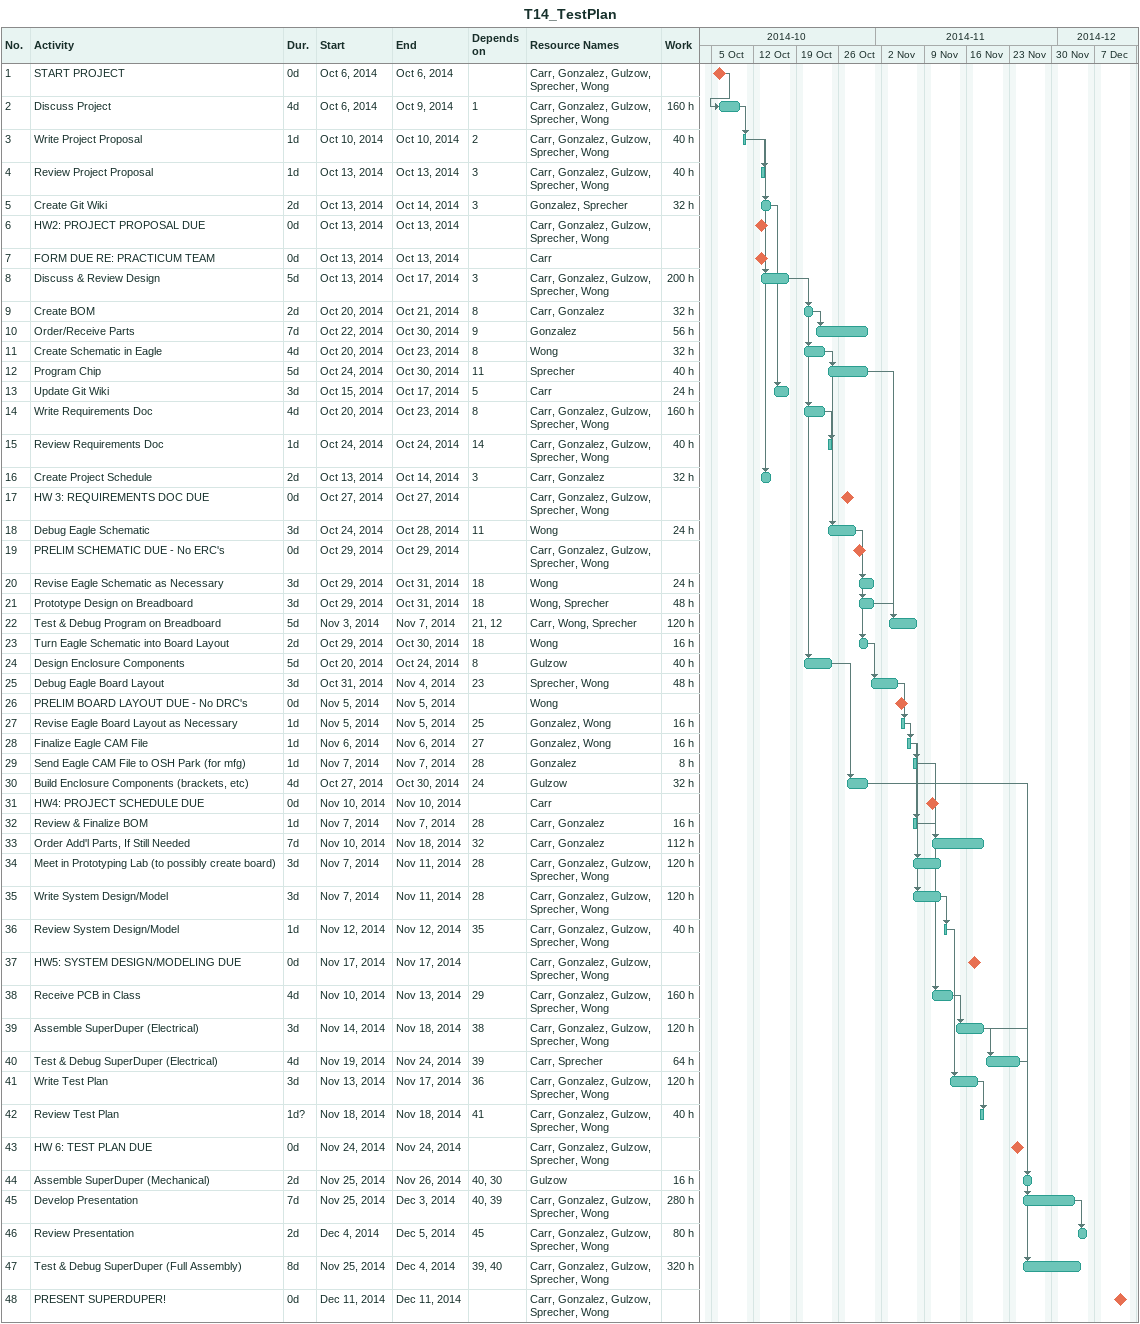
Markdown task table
T14_TestPlan

| ID | Task | Duration | Start | Finish | Predecessors | Resources | Work (h) |
|---|---|---|---|---|---|---|---|
| 1 | START PROJECT | 0d | 2014-10-06 | 2014-10-06 |  | Carr, Gonzalez, Gulzow, Sprecher, Wong |  |
| 2 | Discuss Project | 4d | 2014-10-06 | 2014-10-09 | 1 | Carr, Gonzalez, Gulzow, Sprecher, Wong | 160 |
| 3 | Write Project Proposal | 1d | 2014-10-10 | 2014-10-10 | 2 | Carr, Gonzalez, Gulzow, Sprecher, Wong | 40 |
| 4 | Review Project Proposal | 1d | 2014-10-13 | 2014-10-13 | 3 | Carr, Gonzalez, Gulzow, Sprecher, Wong | 40 |
| 5 | Create Git Wiki | 2d | 2014-10-13 | 2014-10-14 | 3 | Gonzalez, Sprecher | 32 |
| 6 | HW2: PROJECT PROPOSAL DUE | 0d | 2014-10-13 | 2014-10-13 |  | Carr, Gonzalez, Gulzow, Sprecher, Wong |  |
| 7 | FORM DUE RE: PRACTICUM TEAM | 0d | 2014-10-13 | 2014-10-13 |  | Carr |  |
| 8 | Discuss & Review Design | 5d | 2014-10-13 | 2014-10-17 | 3 | Carr, Gonzalez, Gulzow, Sprecher, Wong | 200 |
| 9 | Create BOM | 2d | 2014-10-20 | 2014-10-21 | 8 | Carr, Gonzalez | 32 |
| 10 | Order/Receive Parts | 7d | 2014-10-22 | 2014-10-30 | 9 | Gonzalez | 56 |
| 11 | Create Schematic in Eagle | 4d | 2014-10-20 | 2014-10-23 | 8 | Wong | 32 |
| 12 | Program Chip | 5d | 2014-10-24 | 2014-10-30 | 11 | Sprecher | 40 |
| 13 | Update Git Wiki | 3d | 2014-10-15 | 2014-10-17 | 5 | Carr | 24 |
| 14 | Write Requirements Doc | 4d | 2014-10-20 | 2014-10-23 | 8 | Carr, Gonzalez, Gulzow, Sprecher, Wong | 160 |
| 15 | Review Requirements Doc | 1d | 2014-10-24 | 2014-10-24 | 14 | Carr, Gonzalez, Gulzow, Sprecher, Wong | 40 |
| 16 | Create Project Schedule | 2d | 2014-10-13 | 2014-10-14 | 3 | Carr, Gonzalez | 32 |
| 17 | HW 3: REQUIREMENTS DOC DUE | 0d | 2014-10-27 | 2014-10-27 |  | Carr, Gonzalez, Gulzow, Sprecher, Wong |  |
| 18 | Debug Eagle Schematic | 3d | 2014-10-24 | 2014-10-28 | 11 | Wong | 24 |
| 19 | PRELIM SCHEMATIC DUE - No ERC's | 0d | 2014-10-29 | 2014-10-29 |  | Carr, Gonzalez, Gulzow, Sprecher, Wong |  |
| 20 | Revise Eagle Schematic as Necessary | 3d | 2014-10-29 | 2014-10-31 | 18 | Wong | 24 |
| 21 | Prototype Design on Breadboard | 3d | 2014-10-29 | 2014-10-31 | 18 | Wong, Sprecher | 48 |
| 22 | Test & Debug Program on Breadboard | 5d | 2014-11-03 | 2014-11-07 | 21, 12 | Carr, Wong, Sprecher | 120 |
| 23 | Turn Eagle Schematic into Board Layout | 2d | 2014-10-29 | 2014-10-30 | 18 | Wong | 16 |
| 24 | Design Enclosure Components | 5d | 2014-10-20 | 2014-10-24 | 8 | Gulzow | 40 |
| 25 | Debug Eagle Board Layout | 3d | 2014-10-31 | 2014-11-04 | 23 | Sprecher, Wong | 48 |
| 26 | PRELIM BOARD LAYOUT DUE - No DRC's | 0d | 2014-11-05 | 2014-11-05 |  | Wong |  |
| 27 | Revise Eagle Board Layout as Necessary | 1d | 2014-11-05 | 2014-11-05 | 25 | Gonzalez, Wong | 16 |
| 28 | Finalize Eagle CAM File | 1d | 2014-11-06 | 2014-11-06 | 27 | Gonzalez, Wong | 16 |
| 29 | Send Eagle CAM File to OSH Park (for mfg) | 1d | 2014-11-07 | 2014-11-07 | 28 | Gonzalez | 8 |
| 30 | Build Enclosure Components (brackets, etc) | 4d | 2014-10-27 | 2014-10-30 | 24 | Gulzow | 32 |
| 31 | HW4: PROJECT SCHEDULE DUE | 0d | 2014-11-10 | 2014-11-10 |  | Carr |  |
| 32 | Review & Finalize BOM | 1d | 2014-11-07 | 2014-11-07 | 28 | Carr, Gonzalez | 16 |
| 33 | Order Add'l Parts, If Still Needed | 7d | 2014-11-10 | 2014-11-18 | 32 | Carr, Gonzalez | 112 |
| 34 | Meet in Prototyping Lab (to possibly create board) | 3d | 2014-11-07 | 2014-11-11 | 28 | Carr, Gonzalez, Gulzow, Sprecher, Wong | 120 |
| 35 | Write System Design/Model | 3d | 2014-11-07 | 2014-11-11 | 28 | Carr, Gonzalez, Gulzow, Sprecher, Wong | 120 |
| 36 | Review System Design/Model | 1d | 2014-11-12 | 2014-11-12 | 35 | Carr, Gonzalez, Gulzow, Sprecher, Wong | 40 |
| 37 | HW5: SYSTEM DESIGN/MODELING DUE | 0d | 2014-11-17 | 2014-11-17 |  | Carr, Gonzalez, Gulzow, Sprecher, Wong |  |
| 38 | Receive PCB in Class | 4d | 2014-11-10 | 2014-11-13 | 29 | Carr, Gonzalez, Gulzow, Sprecher, Wong | 160 |
| 39 | Assemble SuperDuper (Electrical) | 3d | 2014-11-14 | 2014-11-18 | 38 | Carr, Gonzalez, Gulzow, Sprecher, Wong | 120 |
| 40 | Test & Debug SuperDuper (Electrical) | 4d | 2014-11-19 | 2014-11-24 | 39 | Carr, Sprecher | 64 |
| 41 | Write Test Plan | 3d | 2014-11-13 | 2014-11-17 | 36 | Carr, Gonzalez, Gulzow, Sprecher, Wong | 120 |
| 42 | Review Test Plan | 1d? | 2014-11-18 | 2014-11-18 | 41 | Carr, Gonzalez, Gulzow, Sprecher, Wong | 40 |
| 43 | HW 6: TEST PLAN DUE | 0d | 2014-11-24 | 2014-11-24 |  | Carr, Gonzalez, Gulzow, Sprecher, Wong |  |
| 44 | Assemble SuperDuper (Mechanical) | 2d | 2014-11-25 | 2014-11-26 | 40, 30 | Gulzow | 16 |
| 45 | Develop Presentation | 7d | 2014-11-25 | 2014-12-03 | 40, 39 | Carr, Gonzalez, Gulzow, Sprecher, Wong | 280 |
| 46 | Review Presentation | 2d | 2014-12-04 | 2014-12-05 | 45 | Carr, Gonzalez, Gulzow, Sprecher, Wong | 80 |
| 47 | Test & Debug SuperDuper (Full Assembly) | 8d | 2014-11-25 | 2014-12-04 | 39, 40 | Carr, Gonzalez, Gulzow, Sprecher, Wong | 320 |
| 48 | PRESENT SUPERDUPER! | 0d | 2014-12-11 | 2014-12-11 |  | Carr, Gonzalez, Gulzow, Sprecher, Wong |  |
